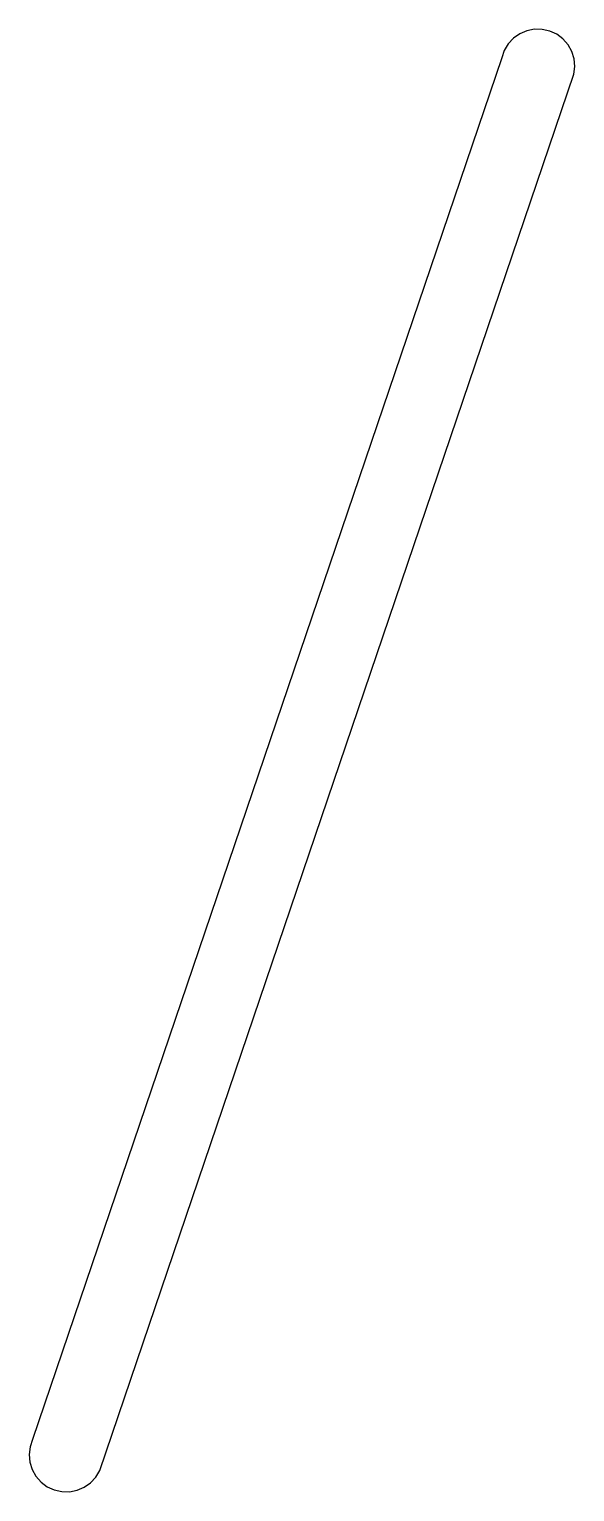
# Model space of a CAD drawing. Header units: metres. Extents: x -69 to 5, y -193 to 5.
import ezdxf

# ---------------------------------------------------------------- set-up
doc = ezdxf.new("R2010")
doc.units = ezdxf.units.M

msp = doc.modelspace()

# ---------------------------------------------------------------- linework, layer by layer
for p, q in [((-2.44171, 4.36325), (-3.29553, 3.76024)), ((-1.48119, 4.77556), (-2.44171, 4.36325)), ((-0.455917, 4.97916), (-1.48119, 4.77556)), ((0.589249, 4.96515), (-0.455917, 4.97916)), ((1.60869, 4.73413), (0.589249, 4.96515)), ((2.55783, 4.29622), (1.60869, 4.73413)), ((3.39516, 3.67053), (2.55783, 4.29622)), ((-4.54004, 2.09473), (-4.87636, 1.10503)), ((-4.00531, 2.99287), (-4.54004, 2.09473)), ((-3.29553, 3.76024), (-4.00531, 2.99287)), ((4.08412, 2.88441), (3.39516, 3.67053)), ((4.59457, 1.97224), (4.08412, 2.88441)), ((-4.87636, 1.10503), (-68.39, -185.805)), ((4.90424, 0.973892), (4.59457, 1.97224)), ((4.99954, -0.067032), (4.90424, 0.973892)), ((-59.3099, -189.995), (4.87636, -1.10503)), ((4.87636, -1.10503), (4.99954, -0.067032)), ((-68.39, -185.805), (-68.7263, -186.795)), ((-68.7263, -186.795), (-68.8495, -187.833)), ((-68.8495, -187.833), (-68.7542, -188.874)), ((-68.7542, -188.874), (-68.4446, -189.872)), ((-68.4446, -189.872), (-67.9341, -190.784)), ((-67.9341, -190.784), (-67.2452, -191.571)), ((-67.2452, -191.571), (-66.4078, -192.196)), ((-61.4083, -192.263), (-60.5545, -191.66)), ((-60.5545, -191.66), (-59.8447, -190.893)), ((-59.8447, -190.893), (-59.3099, -189.995)), ((-66.4078, -192.196), (-65.4587, -192.634)), ((-65.4587, -192.634), (-64.4393, -192.865)), ((-64.4393, -192.865), (-63.3941, -192.879)), ((-63.3941, -192.879), (-62.3688, -192.676)), ((-62.3688, -192.676), (-61.4083, -192.263))]:
    msp.add_line(p, q)

doc.saveas('drawing.dxf')
